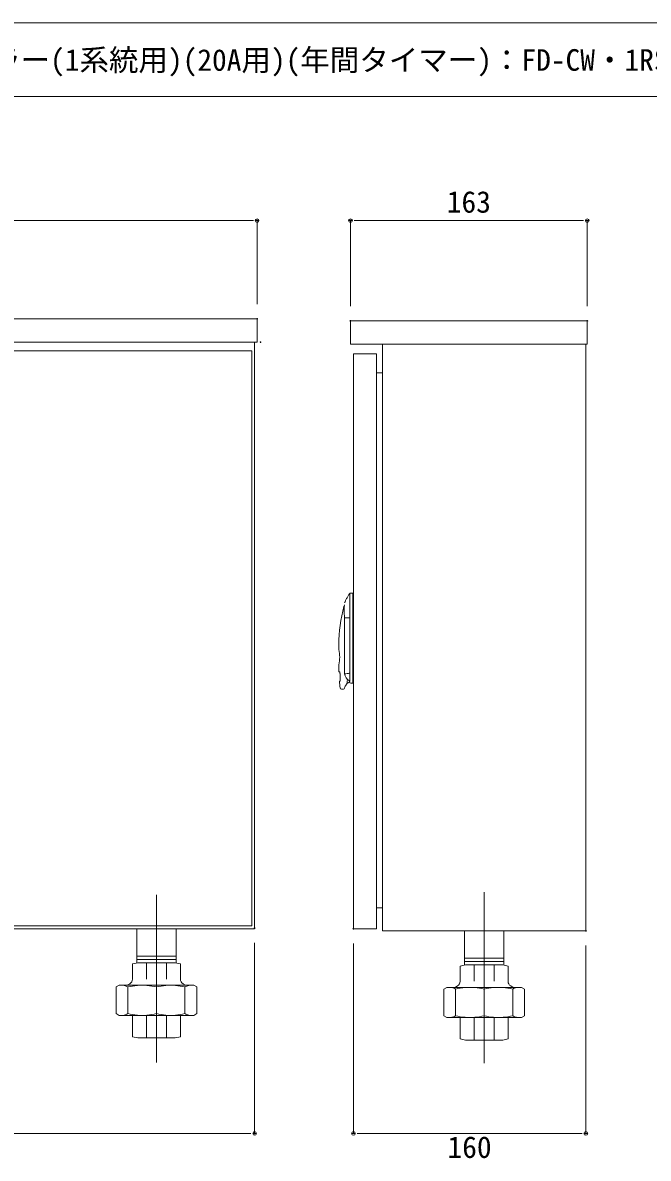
# Model space of a CAD drawing. Units: millimetres, scale not verified. Extents: x -79874 to 6090, y -2774 to 2774.
# Drawn here: x -955 to -107, y -458 to 1083 of the extents above; entities that cross this region are included whole.
import ezdxf
from ezdxf.enums import TextEntityAlignment as Align

# ---------------------------------------------------------------- set-up
doc = ezdxf.new("R2010")
doc.units = ezdxf.units.MM
doc.header["$LTSCALE"] = 4
doc.header["$PDMODE"] = 32
doc.header["$PDSIZE"] = 0.8
for name, color, linetype, lineweight in [('0-0_0', 7, 'Continuous', 20), ('0-1_WAKU', 7, 'Continuous', 18), ('0-3_moji', 7, 'Continuous', 18), ('2-0', 3, 'Continuous', 18)]:
    doc.layers.add(name, color=color, linetype=linetype, lineweight=lineweight)
doc.layers.add('0-2_Defpoints', color=7, linetype='Continuous')
doc.styles.add('ＭＳ ゴシック', font='')
doc.styles.get('ＭＳ ゴシック').set_extended_font_data('MS Gothic')

# ---------------------------------------------------------------- blocks, each defined once
blk = doc.blocks.new('_Dot')
at = {"layer": '0-0_0'}
for p, q in [((-0.5, 0), (-1, 0)), ((0.25, 0), (-0.25, 0))]:
    blk.add_line(p, q, dxfattribs=at)
blk.add_circle((0, 0), 0.25, dxfattribs=at)
blk = doc.blocks.new('D9')
at = {"layer": '0-0_0'}
for p, q in [((38287.133, 24457.913), (38287.133, 24571.231)), ((38297.133, 24571.231), (39084.422, 24571.231)), ((39094.422, 24457.991), (39094.422, 24571.231))]:
    blk.add_line(p, q, dxfattribs=at)
at = {"layer": '0-2_Defpoints'}
for p in [(39094.422, 24571.231), (38287.133, 24437.913), (39094.422, 24437.991)]:
    blk.add_point(p, dxfattribs=at)
at = {"layer": '0-0_0', "xscale": 10, "yscale": 10, "rotation": 180}
blk.add_blockref('_Dot', (38287.133, 24571.231), dxfattribs=at)
at = {"layer": '0-0_0', "xscale": 10, "yscale": 10}
blk.add_blockref('_Dot', (39094.422, 24571.231), dxfattribs=at)
at = {"layer": '0-0_0', "style": 'ＭＳ ゴシック'}
blk.add_text('404', height=29.33, dxfattribs=at).set_placement((38660.777, 24573.231), align=Align.BOTTOM_LEFT)
blk = doc.blocks.new('D10')
at = {"layer": '0-0_0'}
for p, q in [((39221.124, 24455.038), (39221.124, 24571.231)), ((39532.422, 24571.231), (39231.124, 24571.231)), ((39542.422, 24455.038), (39542.422, 24571.231))]:
    blk.add_line(p, q, dxfattribs=at)
at = {"layer": '0-2_Defpoints'}
for p in [(39221.124, 24571.231), (39221.124, 24435.038), (39542.422, 24435.038)]:
    blk.add_point(p, dxfattribs=at)
at = {"layer": '0-0_0', "xscale": 10, "yscale": 10, "rotation": 180}
blk.add_blockref('_Dot', (39221.124, 24571.231), dxfattribs=at)
at = {"layer": '0-0_0', "xscale": 10, "yscale": 10}
blk.add_blockref('_Dot', (39542.422, 24571.231), dxfattribs=at)
at = {"layer": '0-0_0', "style": 'ＭＳ ゴシック'}
blk.add_text('163', height=29.33, dxfattribs=at).set_placement((39351.773, 24573.231), align=Align.BOTTOM_LEFT)
blk = doc.blocks.new('D11')
at = {"layer": '0-0_0'}
for p, q in [((38290.583, 23590.029), (38290.583, 23332.171)), ((39091.074, 23591.017), (39091.074, 23332.171)), ((38300.583, 23332.171), (39081.074, 23332.171))]:
    blk.add_line(p, q, dxfattribs=at)
at = {"layer": '0-2_Defpoints'}
for p in [(38290.583, 23610.029), (39091.074, 23611.017), (39091.074, 23332.171)]:
    blk.add_point(p, dxfattribs=at)
at = {"layer": '0-0_0', "xscale": 10, "yscale": 10, "rotation": 180}
blk.add_blockref('_Dot', (38290.583, 23332.171), dxfattribs=at)
at = {"layer": '0-0_0', "xscale": 10, "yscale": 10}
blk.add_blockref('_Dot', (39091.074, 23332.171), dxfattribs=at)
at = {"layer": '0-0_0', "style": 'ＭＳ ゴシック'}
blk.add_text('400', height=29.33, dxfattribs=at).set_placement((38660.828, 23290.171), align=Align.BOTTOM_LEFT)
blk = doc.blocks.new('D12')
at = {"layer": '0-0_0'}
for p, q in [((39225.066, 23590.11), (39225.066, 23332.171)), ((39540.451, 23587.153), (39540.451, 23332.171)), ((39235.066, 23332.171), (39530.451, 23332.171))]:
    blk.add_line(p, q, dxfattribs=at)
at = {"layer": '0-2_Defpoints'}
for p in [(39225.066, 23610.11), (39540.451, 23607.153), (39540.451, 23332.171)]:
    blk.add_point(p, dxfattribs=at)
at = {"layer": '0-0_0', "xscale": 10, "yscale": 10, "rotation": 180}
blk.add_blockref('_Dot', (39225.066, 23332.171), dxfattribs=at)
at = {"layer": '0-0_0', "xscale": 10, "yscale": 10}
blk.add_blockref('_Dot', (39540.451, 23332.171), dxfattribs=at)
at = {"layer": '0-0_0', "style": 'ＭＳ ゴシック'}
blk.add_text('160', height=29.33, dxfattribs=at).set_placement((39352.758, 23290.171), align=Align.BOTTOM_LEFT)

msp = doc.modelspace()

# ---------------------------------------------------------------- linework, layer by layer
at = {"layer": '0-1_WAKU'}
for p, q in [((-1804.186, 1083), (6090.314, 1083)), ((-1804.186, 983), (6090.314, 983))]:
    msp.add_line(p, q, dxfattribs=at)
at = {"layer": '2-0'}
for p, q in [((-1444.657, 680.978), (-637.368, 680.978)), ((-640.715, -145.918), (-640.715, 649.44)), ((-1437.758, 637.613), (-644.477, 637.613)), ((-644.477, -142.964), (-644.477, 637.613)), ((-475.185, 607.535), (-467.3, 607.535)), ((-506.724, 313.439), (-506.724, 437.228)), ((-507.709, 308.512), (-511.661, 308.512)), ((-511.651, 305.835), (-511.651, 308.512)), ((-507.709, 308.512), (-507.709, 305.835)), ((-511.651, 305.835), (-511.651, 302.254)), ((-511.651, 294.467), (-511.651, 302.254)), ((-511.651, 294.467), (-511.651, 284.858)), ((-507.709, 305.835), (-507.709, 294.467)), ((-506.724, 301.81), (-507.709, 301.81)), ((-507.709, 200.345), (-507.709, 294.467)), ((-506.724, 301.81), (-506.724, 187.483)), ((-511.651, 284.858), (-511.651, 275.002)), ((-518.948, 274.979), (-518.948, 199.21)), ((-516.445, 275.002), (-518.845, 275.002)), ((-511.651, 275.002), (-516.445, 275.002)), ((-511.651, 200.345), (-511.651, 275.002)), ((-526.435, 238.861), (-526.435, 232.129)), ((-526.435, 211.456), (-526.435, 206.222)), ((-525.586, 202.069), (-526.391, 202.069)), ((-525.704, 189.257), (-524.896, 189.257)), ((-518.846, 199.216), (-518.847, 199.216)), ((-517.6, 182.91), (-515.397, 186.3)), ((-515.397, 187.18), (-515.397, 188.833)), ((-515.397, 187.18), (-515.397, 186.3)), ((-515.075, 187.117), (-514.017, 187.117)), ((-511.651, 200.345), (-511.651, 188.978)), ((-510.075, 186.3), (-507.709, 186.3)), ((-507.709, 200.345), (-507.709, 188.977)), ((-507.709, 188.977), (-507.709, 186.3)), ((-507.709, 187.483), (-506.724, 187.483)), ((-522.726, 178.415), (-520.176, 178.415)), ((-518.646, 179.61), (-518.119, 181.718)), ((-475.185, -118.637), (-467.3, -118.637)), ((-640.715, -146.906), (-1440.714, -146.906)), ((-644.477, -142.964), (-1437.758, -142.964)), ((-800.784, -193.283), (-800.784, -146.906)), ((-747.168, -193.284), (-747.168, -146.906)), ((-356.127, -196.159), (-356.127, -149.782)), ((-302.512, -196.159), (-302.512, -149.782)), ((-800.784, -183.969), (-747.168, -183.969)), ((-806.5, -194.615), (-799.218, -192.919)), ((-806.5, -215.319), (-806.5, -194.616)), ((-800.784, -188.439), (-747.168, -188.439)), ((-799.218, -192.919), (-748.734, -192.919)), ((-798.615, -192.919), (-749.336, -192.919)), ((-787.448, -192.919), (-787.448, -215.319)), ((-760.504, -192.919), (-760.504, -215.319)), ((-748.734, -192.919), (-741.452, -194.616)), ((-741.452, -215.319), (-741.452, -194.616)), ((-361.844, -197.491), (-354.562, -195.794)), ((-361.844, -218.195), (-361.844, -197.491)), ((-356.127, -186.844), (-302.512, -186.844)), ((-356.127, -191.314), (-302.512, -191.314)), ((-354.562, -195.794), (-304.077, -195.794)), ((-353.959, -195.794), (-304.68, -195.794)), ((-342.792, -195.794), (-342.792, -218.195)), ((-315.848, -195.794), (-315.848, -218.195)), ((-304.078, -195.794), (-296.796, -197.491)), ((-296.796, -218.195), (-296.796, -197.491)), ((-828.737, -225.932), (-824.569, -223.526)), ((-828.737, -225.932), (-828.737, -262.075)), ((-773.976, -223.526), (-824.569, -223.526)), ((-813.486, -223.526), (-810.114, -221.578)), ((-812.698, -225.932), (-812.698, -262.075)), ((-773.976, -223.526), (-723.383, -223.526)), ((-773.976, -225.932), (-773.976, -262.075)), ((-734.465, -223.526), (-737.838, -221.578)), ((-735.254, -225.932), (-735.254, -262.075)), ((-719.214, -225.932), (-723.383, -223.526)), ((-719.214, -225.932), (-719.214, -262.075)), ((-384.081, -228.808), (-379.913, -226.401)), ((-384.081, -228.808), (-384.081, -264.951)), ((-329.32, -226.401), (-379.913, -226.401)), ((-368.83, -226.401), (-365.458, -224.454)), ((-368.042, -228.808), (-368.042, -264.951)), ((-329.32, -226.401), (-278.727, -226.401)), ((-329.32, -228.808), (-329.32, -264.951)), ((-289.809, -226.401), (-293.182, -224.454)), ((-290.598, -228.808), (-290.598, -264.951)), ((-274.558, -228.808), (-278.727, -226.401)), ((-274.558, -228.808), (-274.558, -264.951)), ((-828.737, -262.075), (-824.569, -264.482)), ((-773.976, -264.482), (-824.569, -264.482)), ((-806.5, -264.482), (-806.5, -293.392)), ((-787.448, -264.482), (-787.448, -295.089)), ((-773.976, -264.482), (-723.383, -264.482)), ((-760.504, -264.482), (-760.504, -295.089)), ((-741.452, -264.482), (-741.452, -293.392)), ((-719.214, -262.075), (-723.383, -264.482)), ((-384.081, -264.951), (-379.913, -267.357)), ((-329.32, -267.357), (-379.913, -267.357)), ((-361.844, -267.357), (-361.844, -296.268)), ((-342.792, -267.357), (-342.792, -297.964)), ((-329.32, -267.357), (-278.727, -267.357)), ((-315.848, -267.357), (-315.848, -297.964)), ((-296.796, -267.357), (-296.796, -296.268)), ((-274.558, -264.951), (-278.727, -267.357)), ((-799.218, -295.089), (-806.5, -293.392)), ((-748.734, -295.089), (-799.218, -295.089)), ((-741.452, -293.392), (-748.734, -295.089)), ((-354.562, -297.964), (-361.844, -296.268)), ((-304.077, -297.964), (-354.562, -297.964)), ((-296.796, -296.268), (-304.078, -297.964))]:
    msp.add_line(p, q, dxfattribs=at)
at = {"layer": '2-0', "color": 4}
for p, q in [((-773.976, -328.252), (-773.976, -100.913)), ((-329.32, -329.157), (-329.32, -97.218))]:
    msp.add_line(p, q, dxfattribs=at)
at = {"layer": '2-0'}
for points in [[(-637.368, 681.056), (-637.368, 649.44), (-1444.657, 649.44)], [(-511.651, 308.512), (-512.227, 307.648), (-512.79, 306.783), (-513.338, 305.915), (-513.873, 305.045), (-514.394, 304.173), (-514.901, 303.298), (-515.394, 302.421), (-515.874, 301.542), (-516.34, 300.661), (-516.792, 299.777), (-517.23, 298.891), (-517.654, 298.003), (-518.065, 297.113), (-518.462, 296.22), (-518.845, 295.325)], [(-525.586, 202.069), (-525.573, 202.068), (-525.56, 202.066), (-525.546, 202.062), (-525.533, 202.056), (-525.519, 202.048), (-525.506, 202.038), (-525.492, 202.027), (-525.478, 202.015), (-525.464, 202), (-525.45, 201.984), (-525.436, 201.966), (-525.422, 201.947), (-525.408, 201.926), (-525.394, 201.903), (-525.38, 201.879), (-525.365, 201.853), (-525.351, 201.826), (-525.337, 201.797), (-525.323, 201.767), (-525.309, 201.735), (-525.295, 201.701), (-525.281, 201.666), (-525.267, 201.63), (-525.253, 201.592), (-525.239, 201.553), (-525.225, 201.512), (-525.212, 201.47), (-525.198, 201.426), (-525.185, 201.381), (-525.171, 201.334), (-525.158, 201.287), (-525.145, 201.238), (-525.132, 201.188), (-525.12, 201.136), (-525.107, 201.084), (-525.095, 201.031), (-525.083, 200.976), (-525.071, 200.92), (-525.06, 200.864)], [(-525.06, 200.864), (-525.048, 200.806), (-525.037, 200.746), (-525.026, 200.686), (-525.016, 200.625), (-525.005, 200.563), (-524.995, 200.5), (-524.985, 200.436), (-524.976, 200.371), (-524.967, 200.306), (-524.958, 200.24), (-524.95, 200.174), (-524.941, 200.106), (-524.934, 200.038), (-524.926, 199.97), (-524.919, 199.901), (-524.912, 199.831), (-524.906, 199.761), (-524.9, 199.69), (-524.894, 199.619), (-524.889, 199.547), (-524.884, 199.476), (-524.88, 199.403), (-524.875, 199.331), (-524.872, 199.258), (-524.868, 199.185), (-524.866, 199.113)], [(-524.594, 189.816), (-524.603, 189.775), (-524.613, 189.735), (-524.623, 189.697), (-524.633, 189.66), (-524.643, 189.625), (-524.654, 189.591), (-524.664, 189.559), (-524.675, 189.529), (-524.686, 189.5), (-524.698, 189.472), (-524.709, 189.447), (-524.721, 189.423), (-524.732, 189.4), (-524.744, 189.379), (-524.756, 189.36), (-524.768, 189.342), (-524.781, 189.326), (-524.793, 189.312), (-524.806, 189.299), (-524.818, 189.288), (-524.831, 189.278), (-524.844, 189.271), (-524.857, 189.265), (-524.87, 189.26), (-524.883, 189.258), (-524.896, 189.257)], [(-524.493, 192.213), (-524.488, 192.141), (-524.483, 192.069), (-524.479, 191.998), (-524.475, 191.926), (-524.472, 191.855), (-524.469, 191.784), (-524.467, 191.713), (-524.465, 191.643), (-524.463, 191.573), (-524.462, 191.503), (-524.461, 191.433), (-524.461, 191.364), (-524.461, 191.295), (-524.461, 191.227), (-524.462, 191.159), (-524.463, 191.092), (-524.465, 191.026), (-524.467, 190.961), (-524.469, 190.896), (-524.472, 190.832), (-524.476, 190.77), (-524.479, 190.708), (-524.483, 190.647), (-524.487, 190.586), (-524.492, 190.527), (-524.497, 190.468), (-524.503, 190.411), (-524.509, 190.354), (-524.515, 190.299), (-524.521, 190.245), (-524.528, 190.192), (-524.535, 190.14), (-524.543, 190.09), (-524.551, 190.041), (-524.559, 189.993), (-524.567, 189.947), (-524.576, 189.902), (-524.584, 189.858), (-524.594, 189.816)], [(-518.947, 199.21), (-518.946, 199.21), (-518.945, 199.21), (-518.943, 199.21), (-518.94, 199.21), (-518.936, 199.21), (-518.931, 199.211), (-518.925, 199.211), (-518.919, 199.211), (-518.911, 199.212), (-518.903, 199.212), (-518.893, 199.213), (-518.883, 199.213), (-518.872, 199.214), (-518.86, 199.215), (-518.847, 199.216)], [(-515.397, 187.18), (-515.374, 187.172), (-515.352, 187.165), (-515.329, 187.158), (-515.307, 187.151), (-515.285, 187.146), (-515.262, 187.14), (-515.24, 187.135), (-515.218, 187.131), (-515.196, 187.127), (-515.174, 187.124), (-515.152, 187.122), (-515.13, 187.12), (-515.108, 187.118), (-515.086, 187.117), (-515.065, 187.117)], [(-512.046, 189.636), (-512.046, 189.167), (-512.046, 188.271)], [(-512.046, 189.169), (-512.046, 189.162), (-512.046, 189.156), (-512.046, 189.149), (-511.98, 189.149), (-511.98, 189.143), (-511.98, 189.136), (-511.98, 189.129), (-511.98, 189.123), (-511.98, 189.116), (-511.914, 189.116), (-511.914, 189.11), (-511.914, 189.103), (-511.914, 189.097), (-511.914, 189.09), (-511.849, 189.083), (-511.849, 189.077), (-511.849, 189.07), (-511.849, 189.064), (-511.849, 189.057), (-511.783, 189.057), (-511.783, 189.051), (-511.783, 189.044), (-511.783, 189.037), (-511.783, 189.031), (-511.783, 189.024), (-511.717, 189.024), (-511.717, 189.018), (-511.717, 189.011), (-511.717, 189.005), (-511.717, 188.998), (-511.717, 188.991), (-511.651, 188.991), (-511.651, 188.985), (-511.651, 188.978)]]:
    msp.add_lwpolyline(points, dxfattribs=at)
for points in [[(-510.666, 678.103), (-189.368, 678.103), (-189.368, 646.564), (-510.666, 646.564)], [(-506.724, 633.752), (-475.185, 633.752), (-475.185, -146.825), (-506.724, -146.825)], [(-467.3, 646.564), (-191.339, 646.564), (-191.339, -149.782), (-467.3, -149.782)]]:
    msp.add_lwpolyline(points, close=True, dxfattribs=at)
for centre, radius, start, end in [((-632.603, 649.44), 0.493, 0, 180), ((-632.603, 649.44), 0.493, 180, 0), ((-329.32, 238.861), 197.115, 164.82685, 180.00001), ((-517.726, 290.025), 1.881, 133.39145, 166.84214), ((-366.999, 285.179), 152.187, 177.11166, 181.22489), ((-595.381, 276.083), 76.433, 359.17282, 4.29326), ((-518.519, 278.141), 3.191, 262.27056, 264.106), ((-572.677, 221.781), 47.386, 347.38551, 12.6145), ((-525.449, 232.129), 0.986, 192.09476, 192.36251), ((-329.32, 206.222), 197.115, 180.00001, 181.20749), ((-525.449, 211.432), 0.986, 167.90524, 167.97241), ((-329.32, 206.222), 197.115, 184.93796, 187.60159), ((-329.32, 206.222), 195.675, 182.08218, 184.10535), ((-505.803, 201.345), 13.313, 189.23462, 242.05997), ((-517.973, 217.133), 17.939, 267.21066, 290.63345), ((-508.86, 188.148), 6.573, 156.31372, 174.02103), ((-515.397, 187.286), 0.986, 270, 350.17326), ((-524.41, 193.474), 9.902, 344.26937, 348.52515), ((-514.017, 189.089), 1.971, 270, 0), ((-510.075, 188.271), 1.971, 180.00001, 270), ((-522.746, 180.387), 1.971, 187.04081, 270.51366), ((-520.176, 179.992), 1.577, 270, 345.96376), ((-514.294, 180.762), 3.942, 146.97614, 165.96376), ((-813.727, -215.319), 7.228, 300, 0), ((-734.224, -215.319), 7.228, 180, 240), ((-820.763, -236.933), 13.407, 77.7412, 89.80762), ((-821.325, -239.573), 16.107, 67.73249, 77.78044), ((-822.165, -241.671), 18.366, 58.97372, 67.78889), ((-792.952, -305.157), 81.649, 94.84526, 103.9951), ((-793.337, -300.804), 77.279, 85.16527, 94.83366), ((-793.722, -305.158), 81.649, 76.0049, 85.15371), ((-754.23, -305.158), 81.649, 94.84629, 103.9951), ((-754.615, -300.804), 77.279, 85.16634, 94.83473), ((-754.999, -305.157), 81.649, 76.0049, 85.15474), ((-725.787, -241.671), 18.366, 112.21096, 121.02626), ((-726.627, -239.573), 16.107, 102.21949, 112.26737), ((-727.189, -236.933), 13.407, 90.19239, 102.25875), ((-376.107, -239.808), 13.407, 77.7412, 89.80762), ((-376.669, -242.448), 16.107, 67.73249, 77.78044), ((-377.509, -244.547), 18.366, 58.97372, 67.78889), ((-348.296, -308.033), 81.649, 94.84526, 103.9951), ((-369.071, -218.195), 7.228, 300, 0), ((-348.681, -303.68), 77.279, 85.16527, 94.83366), ((-349.066, -308.033), 81.649, 76.0049, 85.15371), ((-309.574, -308.033), 81.649, 94.84629, 103.9951), ((-309.959, -303.68), 77.279, 85.16634, 94.83473), ((-310.343, -308.033), 81.649, 76.0049, 85.15474), ((-289.568, -218.195), 7.228, 180, 240), ((-281.131, -244.546), 18.366, 112.21096, 121.02626), ((-281.97, -242.449), 16.107, 102.21949, 112.26737), ((-282.533, -239.808), 13.407, 90.19239, 102.25875), ((-820.763, -251.075), 13.407, 270.19236, 282.25861), ((-821.325, -248.435), 16.107, 282.21938, 292.26735), ((-822.165, -246.337), 18.366, 292.21095, 301.02627), ((-792.952, -182.851), 81.648, 256.00492, 265.15484), ((-793.337, -187.202), 77.28, 265.16643, 274.83464), ((-793.722, -182.851), 81.648, 274.8462, 283.99507), ((-754.23, -182.851), 81.648, 256.00493, 265.1538), ((-754.615, -187.202), 77.28, 265.16536, 274.83357), ((-754.999, -182.851), 81.648, 274.84516, 283.99508), ((-725.787, -246.337), 18.366, 238.97375, 247.7892), ((-726.627, -248.434), 16.107, 247.73279, 257.78068), ((-727.189, -251.075), 13.407, 257.74144, 269.80763), ((-376.107, -253.95), 13.407, 270.19236, 282.25861), ((-376.669, -251.31), 16.107, 282.21938, 292.26735), ((-377.508, -249.212), 18.366, 292.21095, 301.02627), ((-348.296, -185.726), 81.648, 256.00492, 265.15484), ((-348.681, -190.077), 77.28, 265.16643, 274.83464), ((-349.065, -185.726), 81.648, 274.8462, 283.99507), ((-309.574, -185.726), 81.648, 256.00493, 265.1538), ((-309.959, -190.077), 77.28, 265.16536, 274.83357), ((-310.343, -185.726), 81.648, 274.84516, 283.99508), ((-281.131, -249.212), 18.366, 238.97375, 247.7892), ((-281.971, -251.31), 16.107, 247.73279, 257.78068), ((-282.533, -253.95), 13.407, 257.74144, 269.80763)]:
    msp.add_arc(centre, radius, start, end, dxfattribs=at)

# ---------------------------------------------------------------- block references
at = {"layer": '0-0_0'}
for name in ['D9', 'D10', 'D11', 'D12']:
    msp.add_blockref(name, (-39731.79, -23756.935), dxfattribs=at)

# ---------------------------------------------------------------- texts
at = {"layer": '0-3_moji', "style": 'ＭＳ ゴシック'}
msp.add_text('タイマー電磁弁一体型自動灌水コントローラー(1系統用)(20A用)(年間タイマー)：FD-CW・1RS(20A用)', height=29.33, dxfattribs=at).set_placement((-1758.444, 1008.955), align=Align.BOTTOM_LEFT)

doc.saveas('drawing.dxf')
